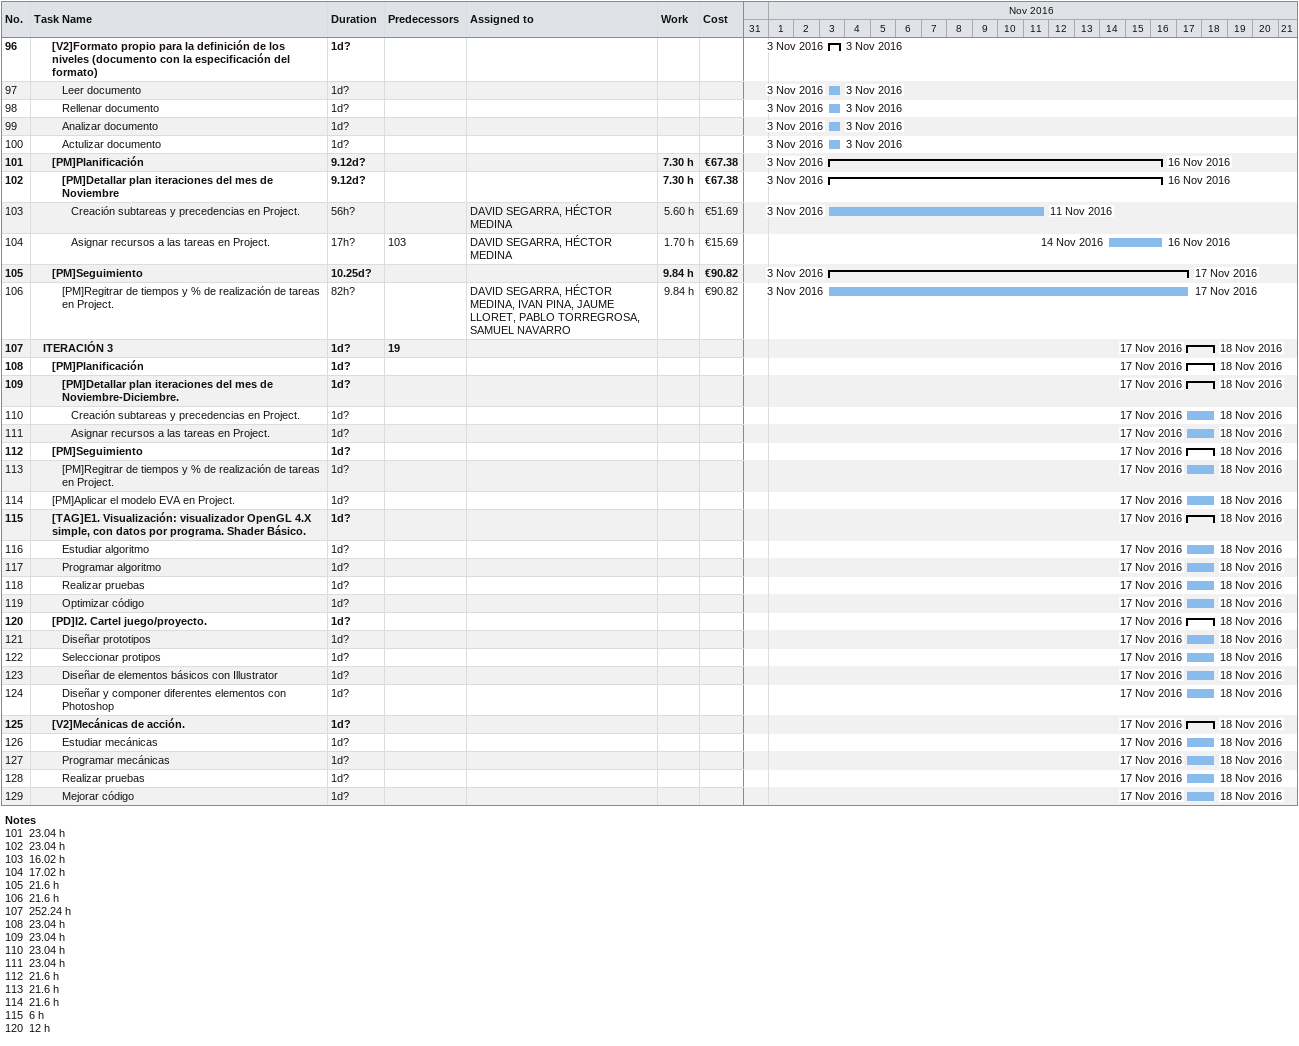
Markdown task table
| ID | Level | Task | Duration | Start | Finish | Predecessors | Resources | Work (h) | Cost (€) |
|---|---|---|---|---|---|---|---|---|---|
| 96 | 3 | **[V2]Formato propio para la definición de los niveles (documento con la especificación del formato)** | 1d? | 2016-11-03 | 2016-11-03 |  |  |  |  |
| 97 | 4 | Leer documento | 1d? | 2016-11-03 | 2016-11-03 |  |  |  |  |
| 98 | 4 | Rellenar documento | 1d? | 2016-11-03 | 2016-11-03 |  |  |  |  |
| 99 | 4 | Analizar documento | 1d? | 2016-11-03 | 2016-11-03 |  |  |  |  |
| 100 | 4 | Actulizar documento | 1d? | 2016-11-03 | 2016-11-03 |  |  |  |  |
| 101 | 3 | **[PM]Planificación** | 9.12d? | 2016-11-03 | 2016-11-16 |  |  | 7.30 | 67.38 |
| 102 | 4 | **[PM]Detallar plan iteraciones del mes de Noviembre** | 9.12d? | 2016-11-03 | 2016-11-16 |  |  | 7.30 | 67.38 |
| 103 | 5 | Creación subtareas y precedencias en Project. | 56h? | 2016-11-03 | 2016-11-11 |  | DAVID SEGARRA, HÉCTOR MEDINA | 5.60 | 51.69 |
| 104 | 5 | Asignar recursos a las tareas en Project. | 17h? | 2016-11-14 | 2016-11-16 | 103 | DAVID SEGARRA, HÉCTOR MEDINA | 1.70 | 15.69 |
| 105 | 3 | **[PM]Seguimiento** | 10.25d? | 2016-11-03 | 2016-11-17 |  |  | 9.84 | 90.82 |
| 106 | 4 | [PM]Regitrar de tiempos y % de realización de tareas en Project. | 82h? | 2016-11-03 | 2016-11-17 |  | DAVID SEGARRA, HÉCTOR MEDINA, IVAN PINA, JAUME LLORET, PABLO TORREGROSA, SAMUEL NAVARRO | 9.84 | 90.82 |
| 107 | 2 | **ITERACIÓN 3** | 1d? | 2016-11-17 | 2016-11-18 | 19 |  |  |  |
| 108 | 3 | **[PM]Planificación** | 1d? | 2016-11-17 | 2016-11-18 |  |  |  |  |
| 109 | 4 | **[PM]Detallar plan iteraciones del mes de Noviembre-Diciembre.** | 1d? | 2016-11-17 | 2016-11-18 |  |  |  |  |
| 110 | 5 | Creación subtareas y precedencias en Project. | 1d? | 2016-11-17 | 2016-11-18 |  |  |  |  |
| 111 | 5 | Asignar recursos a las tareas en Project. | 1d? | 2016-11-17 | 2016-11-18 |  |  |  |  |
| 112 | 3 | **[PM]Seguimiento** | 1d? | 2016-11-17 | 2016-11-18 |  |  |  |  |
| 113 | 4 | [PM]Regitrar de tiempos y % de realización de tareas en Project. | 1d? | 2016-11-17 | 2016-11-18 |  |  |  |  |
| 114 | 3 | [PM]Aplicar el modelo EVA en Project. | 1d? | 2016-11-17 | 2016-11-18 |  |  |  |  |
| 115 | 3 | **[TAG]E1. Visualización: visualizador OpenGL 4.X simple, con datos por programa. Shader Básico.** | 1d? | 2016-11-17 | 2016-11-18 |  |  |  |  |
| 116 | 4 | Estudiar algoritmo | 1d? | 2016-11-17 | 2016-11-18 |  |  |  |  |
| 117 | 4 | Programar algoritmo | 1d? | 2016-11-17 | 2016-11-18 |  |  |  |  |
| 118 | 4 | Realizar pruebas | 1d? | 2016-11-17 | 2016-11-18 |  |  |  |  |
| 119 | 4 | Optimizar código | 1d? | 2016-11-17 | 2016-11-18 |  |  |  |  |
| 120 | 3 | **[PD]I2. Cartel juego/proyecto.** | 1d? | 2016-11-17 | 2016-11-18 |  |  |  |  |
| 121 | 4 | Diseñar prototipos | 1d? | 2016-11-17 | 2016-11-18 |  |  |  |  |
| 122 | 4 | Seleccionar protipos | 1d? | 2016-11-17 | 2016-11-18 |  |  |  |  |
| 123 | 4 | Diseñar de elementos básicos con Illustrator | 1d? | 2016-11-17 | 2016-11-18 |  |  |  |  |
| 124 | 4 | Diseñar y componer diferentes elementos con Photoshop | 1d? | 2016-11-17 | 2016-11-18 |  |  |  |  |
| 125 | 3 | **[V2]Mecánicas de acción.** | 1d? | 2016-11-17 | 2016-11-18 |  |  |  |  |
| 126 | 4 | Estudiar mecánicas | 1d? | 2016-11-17 | 2016-11-18 |  |  |  |  |
| 127 | 4 | Programar mecánicas | 1d? | 2016-11-17 | 2016-11-18 |  |  |  |  |
| 128 | 4 | Realizar pruebas | 1d? | 2016-11-17 | 2016-11-18 |  |  |  |  |
| 129 | 4 | Mejorar código | 1d? | 2016-11-17 | 2016-11-18 |  |  |  |  |

Notes
- 101: 23.04 h
- 102: 23.04 h
- 103: 16.02 h
- 104: 17.02 h
- 105: 21.6 h
- 106: 21.6 h
- 107: 252.24 h
- 108: 23.04 h
- 109: 23.04 h
- 110: 23.04 h
- 111: 23.04 h
- 112: 21.6 h
- 113: 21.6 h
- 114: 21.6 h
- 115: 6 h
- 120: 12 h
